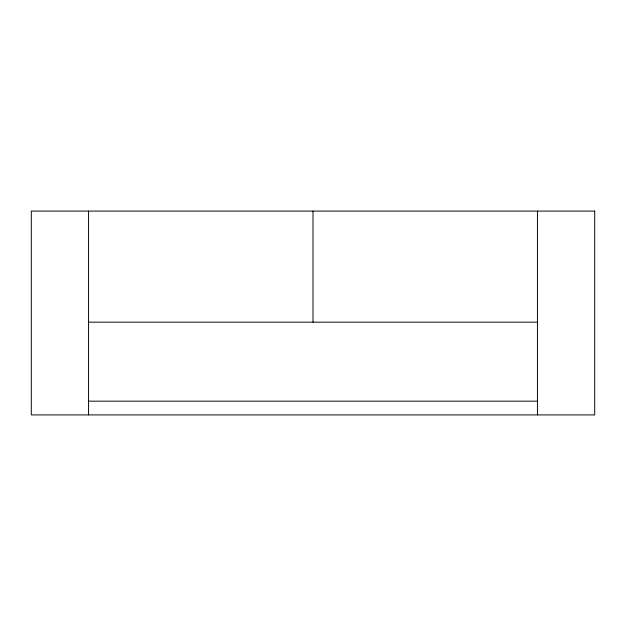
<?xml version="1.0" encoding="UTF-8"?>
<svg xmlns="http://www.w3.org/2000/svg" width="626" height="626" viewBox="0 0 626 626"><rect width="100%" height="100%" fill="white"/><g stroke="black" fill="none" stroke-linecap="round" stroke-linejoin="round"><path stroke-width="0.94" d="M88.556 322.163L537.444 322.163M88.556 401.172L537.444 401.172M537.444 211.087L537.444 414.913M313 211.087L313 322.163M88.556 211.087L88.556 414.913M594.7 211.087L31.3 211.087L31.3 414.913L594.7 414.913L594.7 211.087"/></g></svg>
